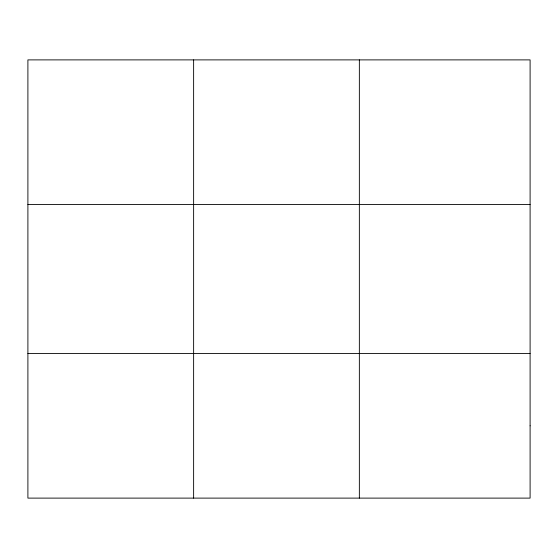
<?xml version="1.0" encoding="UTF-8"?>
<svg xmlns="http://www.w3.org/2000/svg" width="558" height="558" viewBox="0 0 558 558"><rect width="100%" height="100%" fill="white"/><g stroke="black" fill="none" stroke-linecap="round" stroke-linejoin="round"><path stroke-width="0.84" d="M193.626 59.887L193.626 498.113M359.352 59.887L359.352 498.113M27.9 204.5L530.1 204.5M27.9 353.5L530.1 353.5M530.1 425.81L530.1 498.113L27.9 498.113L27.9 59.887L530.1 59.887L530.1 425.81"/></g></svg>
